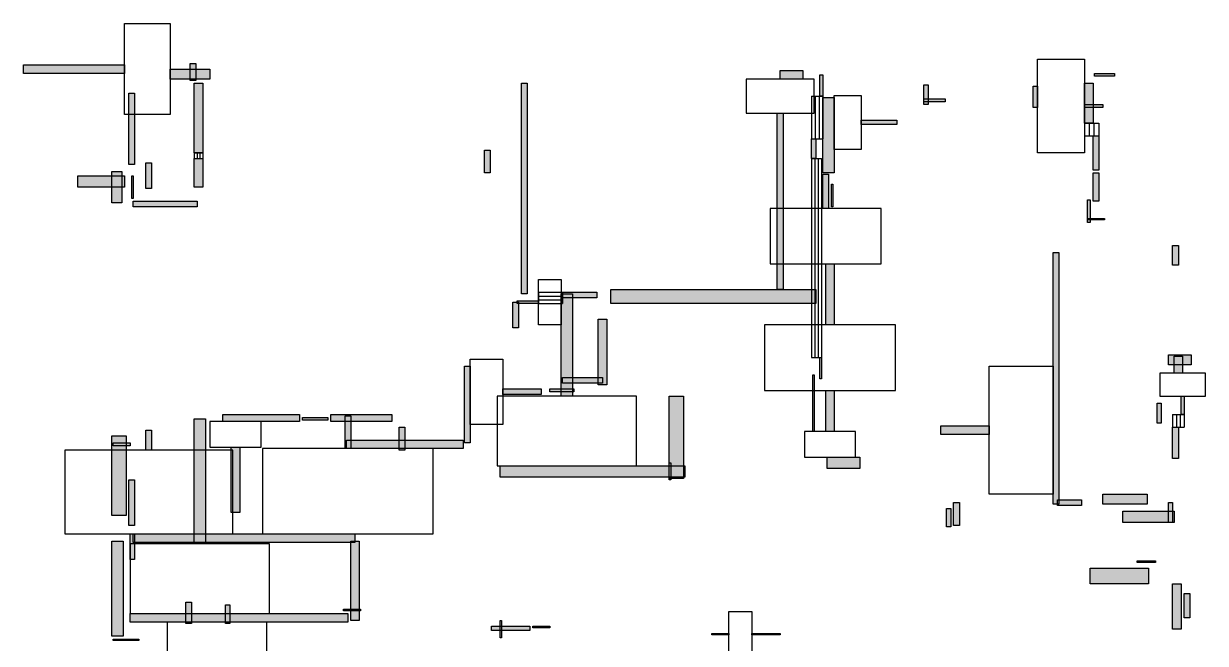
# Model space of a CAD drawing. Header units: centimetres. Extents: x 100 to 2254, y 26 to 2208.
# Drawn here: x 100 to 2178, y 1118 to 2208 of the extents above; entities that cross this region are included whole.
import ezdxf

# ---------------------------------------------------------------- set-up
doc = ezdxf.new("R2010")
doc.units = ezdxf.units.CM
for name, color, linetype in [('DOORZONE', 2, 'Continuous'), ('WALL', 7, 'Continuous'), ('WINDOW', 5, 'Continuous')]:
    doc.layers.add(name, color=color, linetype=linetype)

msp = doc.modelspace()

# ---------------------------------------------------------------- hatches: boundary and pattern name
at = {"layer": 'WALL'}
h = msp.add_hatch(color=256, dxfattribs=at)
h.dxf.hatch_style = 1
h.paths.add_polyline_path([(100, 2135), (277.5, 2135), (277.5, 2120), (100, 2120)])
h = msp.add_hatch(color=256, dxfattribs=at)
h.dxf.hatch_style = 1
h.paths.add_polyline_path([(357.5, 2127.5), (427.5, 2127.5), (427.5, 2110), (357.5, 2110)])
h = msp.add_hatch(color=256, dxfattribs=at)
h.dxf.hatch_style = 1
h.paths.add_polyline_path([(392.5, 2137.5), (402.5, 2137.5), (402.5, 2107.5), (392.5, 2107.5)])
h = msp.add_hatch(color=256, dxfattribs=at)
h.dxf.hatch_style = 1
h.paths.add_polyline_path([(1430, 2125), (1470, 2125), (1470, 2110), (1430, 2110)])
h = msp.add_hatch(color=256, dxfattribs=at)
h.dxf.hatch_style = 1
h.paths.add_polyline_path([(1982.5, 2120), (2017.5, 2120), (2017.5, 2115), (1982.5, 2115)])
h = msp.add_hatch(color=256, dxfattribs=at)
h.dxf.hatch_style = 1
h.paths.add_polyline_path([(400, 2102.5), (415, 2102.5), (415, 1980), (400, 1980)])
h = msp.add_hatch(color=256, dxfattribs=at)
h.dxf.hatch_style = 1
h.paths.add_polyline_path([(975, 2102.5), (985, 2102.5), (985, 1732.5), (975, 1732.5)])
h = msp.add_hatch(color=256, dxfattribs=at)
h.dxf.hatch_style = 1
h.paths.add_polyline_path([(1500, 2117.5), (1505, 2117.5), (1505, 2080), (1500, 2080)])
h = msp.add_hatch(color=256, dxfattribs=at)
h.dxf.hatch_style = 1
h.paths.add_polyline_path([(1682.5, 2100), (1690, 2100), (1690, 2065), (1682.5, 2065)])
h = msp.add_hatch(color=256, dxfattribs=at)
h.dxf.hatch_style = 1
h.paths.add_polyline_path([(1965, 2102.5), (1980, 2102.5), (1980, 2032.5), (1965, 2032.5)])
h = msp.add_hatch(color=256, dxfattribs=at)
h.dxf.hatch_style = 1
h.paths.add_polyline_path([(285, 2085), (295, 2085), (295, 1960), (285, 1960)])
h = msp.add_hatch(color=256, dxfattribs=at)
h.dxf.hatch_style = 1
h.paths.add_polyline_path([(1505, 2077.5), (1525, 2077.5), (1525, 1945), (1505, 1945)])
h = msp.add_hatch(color=256, dxfattribs=at)
h.dxf.hatch_style = 1
h.paths.add_polyline_path([(1875, 2097.5), (1882.5, 2097.5), (1882.5, 2060), (1875, 2060)])
h = msp.add_hatch(color=256, dxfattribs=at)
h.dxf.hatch_style = 1
h.paths.add_polyline_path([(1682.5, 2075), (1720, 2075), (1720, 2070), (1682.5, 2070)])
h = msp.add_hatch(color=256, dxfattribs=at)
h.dxf.hatch_style = 1
h.paths.add_polyline_path([(1965, 2065), (1997.5, 2065), (1997.5, 2060), (1965, 2060)])
h = msp.add_hatch(color=256, dxfattribs=at)
h.dxf.hatch_style = 1
h.paths.add_polyline_path([(1425, 2050), (1435, 2050), (1435, 1740), (1425, 1740)])
h = msp.add_hatch(color=256, dxfattribs=at)
h.dxf.hatch_style = 1
h.paths.add_polyline_path([(1572.5, 2037.5), (1635, 2037.5), (1635, 2030), (1572.5, 2030)])
h = msp.add_hatch(color=256, dxfattribs=at)
h.dxf.hatch_style = 1
h.paths.add_polyline_path([(1485, 2005), (1492.5, 2005), (1492.5, 1970), (1485, 1970)])
h = msp.add_hatch(color=256, dxfattribs=at)
h.dxf.hatch_style = 1
h.paths.add_polyline_path([(1980, 2010), (1990, 2010), (1990, 1950), (1980, 1950)])
h = msp.add_hatch(color=256, dxfattribs=at)
h.dxf.hatch_style = 1
h.paths.add_polyline_path([(910, 1985), (920, 1985), (920, 1945), (910, 1945)])
h = msp.add_hatch(color=256, dxfattribs=at)
h.dxf.hatch_style = 1
h.paths.add_polyline_path([(315, 1962.5), (325, 1962.5), (325, 1917.5), (315, 1917.5)])
h = msp.add_hatch(color=256, dxfattribs=at)
h.dxf.hatch_style = 1
h.paths.add_polyline_path([(400, 1970), (415, 1970), (415, 1920), (400, 1920)])
h = msp.add_hatch(color=256, dxfattribs=at)
h.dxf.hatch_style = 1
h.paths.add_polyline_path([(195, 1940), (277.5, 1940), (277.5, 1920), (195, 1920)])
h = msp.add_hatch(color=256, dxfattribs=at)
h.dxf.hatch_style = 1
h.paths.add_polyline_path([(255, 1947.5), (272.5, 1947.5), (272.5, 1892.5), (255, 1892.5)])
h = msp.add_hatch(color=256, dxfattribs=at)
h.dxf.hatch_style = 1
h.paths.add_polyline_path([(290, 1940), (292.5, 1940), (292.5, 1900), (290, 1900)])
h = msp.add_hatch(color=256, dxfattribs=at)
h.dxf.hatch_style = 1
h.paths.add_polyline_path([(1505, 1942.5), (1515, 1942.5), (1515, 1882.5), (1505, 1882.5)])
h = msp.add_hatch(color=256, dxfattribs=at)
h.dxf.hatch_style = 1
h.paths.add_polyline_path([(1980, 1945), (1990, 1945), (1990, 1895), (1980, 1895)])
h = msp.add_hatch(color=256, dxfattribs=at)
h.dxf.hatch_style = 1
h.paths.add_polyline_path([(1520, 1925), (1522.5, 1925), (1522.5, 1885), (1520, 1885)])
h = msp.add_hatch(color=256, dxfattribs=at)
h.dxf.hatch_style = 1
h.paths.add_polyline_path([(292.5, 1895), (405, 1895), (405, 1885), (292.5, 1885)])
h = msp.add_hatch(color=256, dxfattribs=at)
h.dxf.hatch_style = 1
h.paths.add_polyline_path([(1970, 1897.5), (1975, 1897.5), (1975, 1857.5), (1970, 1857.5)])
h = msp.add_hatch(color=256, dxfattribs=at)
h.dxf.hatch_style = 1
h.paths.add_polyline_path([(1970, 1865), (2000, 1865), (2000, 1862.5), (1970, 1862.5)])
h = msp.add_hatch(color=256, dxfattribs=at)
h.dxf.hatch_style = 1
h.paths.add_polyline_path([(2120, 1817.5), (2130, 1817.5), (2130, 1782.5), (2120, 1782.5)])
h = msp.add_hatch(color=256, dxfattribs=at)
h.dxf.hatch_style = 1
h.paths.add_polyline_path([(1910, 1805), (1920, 1805), (1920, 1362.5), (1910, 1362.5)])
h = msp.add_hatch(color=256, dxfattribs=at)
h.dxf.hatch_style = 1
h.paths.add_polyline_path([(1510, 1785), (1525, 1785), (1525, 1677.5), (1510, 1677.5)])
h = msp.add_hatch(color=256, dxfattribs=at)
h.dxf.hatch_style = 1
h.paths.add_polyline_path([(1045, 1732.5), (1065, 1732.5), (1065, 1552.5), (1045, 1552.5)])
h = msp.add_hatch(color=256, dxfattribs=at)
h.dxf.hatch_style = 1
h.paths.add_polyline_path([(1047.5, 1735), (1107.5, 1735), (1107.5, 1725), (1047.5, 1725)])
h = msp.add_hatch(color=256, dxfattribs=at)
h.dxf.hatch_style = 1
h.paths.add_polyline_path([(1132.5, 1740), (1492.5, 1740), (1492.5, 1715), (1132.5, 1715)])
h = msp.add_hatch(color=256, dxfattribs=at)
h.dxf.hatch_style = 1
h.paths.add_polyline_path([(960, 1717.5), (970, 1717.5), (970, 1672.5), (960, 1672.5)])
h = msp.add_hatch(color=256, dxfattribs=at)
h.dxf.hatch_style = 1
h.paths.add_polyline_path([(967.5, 1720), (1005, 1720), (1005, 1715), (967.5, 1715)])
h = msp.add_hatch(color=256, dxfattribs=at)
h.dxf.hatch_style = 1
h.paths.add_polyline_path([(1110, 1687.5), (1125, 1687.5), (1125, 1572.5), (1110, 1572.5)])
h = msp.add_hatch(color=256, dxfattribs=at)
h.dxf.hatch_style = 1
h.paths.add_polyline_path([(2112.5, 1625), (2152.5, 1625), (2152.5, 1607.5), (2112.5, 1607.5)])
h = msp.add_hatch(color=256, dxfattribs=at)
h.dxf.hatch_style = 1
h.paths.add_polyline_path([(2122.5, 1622.5), (2137.5, 1622.5), (2137.5, 1592.5), (2122.5, 1592.5)])
h = msp.add_hatch(color=256, dxfattribs=at)
h.dxf.hatch_style = 1
h.paths.add_polyline_path([(875, 1605), (885, 1605), (885, 1470), (875, 1470)])
h = msp.add_hatch(color=256, dxfattribs=at)
h.dxf.hatch_style = 1
h.paths.add_polyline_path([(1500, 1620), (1502.5, 1620), (1502.5, 1582.5), (1500, 1582.5)])
h = msp.add_hatch(color=256, dxfattribs=at)
h.dxf.hatch_style = 1
h.paths.add_polyline_path([(1047.5, 1585), (1117.5, 1585), (1117.5, 1575), (1047.5, 1575)])
h = msp.add_hatch(color=256, dxfattribs=at)
h.dxf.hatch_style = 1
h.paths.add_polyline_path([(1487.5, 1590), (1490, 1590), (1490, 1490), (1487.5, 1490)])
h = msp.add_hatch(color=256, dxfattribs=at)
h.dxf.hatch_style = 1
h.paths.add_polyline_path([(942.5, 1565), (1010, 1565), (1010, 1555), (942.5, 1555)])
h = msp.add_hatch(color=256, dxfattribs=at)
h.dxf.hatch_style = 1
h.paths.add_polyline_path([(1025, 1565), (1067.5, 1565), (1067.5, 1560), (1025, 1560)])
h = msp.add_hatch(color=256, dxfattribs=at)
h.dxf.hatch_style = 1
h.paths.add_polyline_path([(1510, 1562.5), (1525, 1562.5), (1525, 1490), (1510, 1490)])
h = msp.add_hatch(color=256, dxfattribs=at)
h.dxf.hatch_style = 1
h.paths.add_polyline_path([(1235, 1552.5), (1260, 1552.5), (1260, 1407.5), (1235, 1407.5)])
h = msp.add_hatch(color=256, dxfattribs=at)
h.dxf.hatch_style = 1
h.paths.add_polyline_path([(2092.5, 1540), (2100, 1540), (2100, 1505), (2092.5, 1505)])
h = msp.add_hatch(color=256, dxfattribs=at)
h.dxf.hatch_style = 1
h.paths.add_polyline_path([(2135, 1552.5), (2140, 1552.5), (2140, 1520), (2135, 1520)])
h = msp.add_hatch(color=256, dxfattribs=at)
h.dxf.hatch_style = 1
h.paths.add_polyline_path([(450, 1520), (585, 1520), (585, 1507.5), (450, 1507.5)])
h = msp.add_hatch(color=256, dxfattribs=at)
h.dxf.hatch_style = 1
h.paths.add_polyline_path([(640, 1520), (747.5, 1520), (747.5, 1507.5), (640, 1507.5)])
h = msp.add_hatch(color=256, dxfattribs=at)
h.dxf.hatch_style = 1
h.paths.add_polyline_path([(665, 1517.5), (675, 1517.5), (675, 1460), (665, 1460)])
h = msp.add_hatch(color=256, dxfattribs=at)
h.dxf.hatch_style = 1
h.paths.add_polyline_path([(400, 1512.5), (420, 1512.5), (420, 1292.5), (400, 1292.5)])
h = msp.add_hatch(color=256, dxfattribs=at)
h.dxf.hatch_style = 1
h.paths.add_polyline_path([(590, 1515), (635, 1515), (635, 1510), (590, 1510)])
h = msp.add_hatch(color=256, dxfattribs=at)
h.dxf.hatch_style = 1
h.paths.add_polyline_path([(760, 1497.5), (770, 1497.5), (770, 1457.5), (760, 1457.5)])
h = msp.add_hatch(color=256, dxfattribs=at)
h.dxf.hatch_style = 1
h.paths.add_polyline_path([(1712.5, 1500), (1797.5, 1500), (1797.5, 1485), (1712.5, 1485)])
h = msp.add_hatch(color=256, dxfattribs=at)
h.dxf.hatch_style = 1
h.paths.add_polyline_path([(2120, 1497.5), (2130, 1497.5), (2130, 1442.5), (2120, 1442.5)])
h = msp.add_hatch(color=256, dxfattribs=at)
h.dxf.hatch_style = 1
h.paths.add_polyline_path([(255, 1482.5), (280, 1482.5), (280, 1342.5), (255, 1342.5)])
h = msp.add_hatch(color=256, dxfattribs=at)
h.dxf.hatch_style = 1
h.paths.add_polyline_path([(315, 1492.5), (325, 1492.5), (325, 1457.5), (315, 1457.5)])
h = msp.add_hatch(color=256, dxfattribs=at)
h.dxf.hatch_style = 1
h.paths.add_polyline_path([(257.5, 1470), (287.5, 1470), (287.5, 1465), (257.5, 1465)])
h = msp.add_hatch(color=256, dxfattribs=at)
h.dxf.hatch_style = 1
h.paths.add_polyline_path([(465, 1462.5), (480, 1462.5), (480, 1347.5), (465, 1347.5)])
h = msp.add_hatch(color=256, dxfattribs=at)
h.dxf.hatch_style = 1
h.paths.add_polyline_path([(667.5, 1475), (872.5, 1475), (872.5, 1460), (667.5, 1460)])
h = msp.add_hatch(color=256, dxfattribs=at)
h.dxf.hatch_style = 1
h.paths.add_polyline_path([(1235, 1435), (1237.5, 1435), (1237.5, 1405), (1235, 1405)])
h = msp.add_hatch(color=256, dxfattribs=at)
h.dxf.hatch_style = 1
h.paths.add_polyline_path([(1512.5, 1445), (1570, 1445), (1570, 1425), (1512.5, 1425)])
h = msp.add_hatch(color=256, dxfattribs=at)
h.dxf.hatch_style = 1
h.paths.add_polyline_path([(937.5, 1430), (1262.5, 1430), (1262.5, 1410), (937.5, 1410)])
h = msp.add_hatch(color=256, dxfattribs=at)
h.dxf.hatch_style = 1
h.paths.add_polyline_path([(285, 1405), (295, 1405), (295, 1325), (285, 1325)])
h = msp.add_hatch(color=256, dxfattribs=at)
h.dxf.hatch_style = 1
h.paths.add_polyline_path([(1997.5, 1380), (2075, 1380), (2075, 1362.5), (1997.5, 1362.5)])
h = msp.add_hatch(color=256, dxfattribs=at)
h.dxf.hatch_style = 1
h.paths.add_polyline_path([(1722.5, 1355), (1730, 1355), (1730, 1322.5), (1722.5, 1322.5)])
h = msp.add_hatch(color=256, dxfattribs=at)
h.dxf.hatch_style = 1
h.paths.add_polyline_path([(1735, 1365), (1745, 1365), (1745, 1325), (1735, 1325)])
h = msp.add_hatch(color=256, dxfattribs=at)
h.dxf.hatch_style = 1
h.paths.add_polyline_path([(1917.5, 1370), (1960, 1370), (1960, 1360), (1917.5, 1360)])
h = msp.add_hatch(color=256, dxfattribs=at)
h.dxf.hatch_style = 1
h.paths.add_polyline_path([(2112.5, 1365), (2120, 1365), (2120, 1330), (2112.5, 1330)])
h = msp.add_hatch(color=256, dxfattribs=at)
h.dxf.hatch_style = 1
h.paths.add_polyline_path([(2032.5, 1350), (2122.5, 1350), (2122.5, 1330), (2032.5, 1330)])
h = msp.add_hatch(color=256, dxfattribs=at)
h.dxf.hatch_style = 1
h.paths.add_polyline_path([(287.5, 1310), (295, 1310), (295, 1265), (287.5, 1265)])
h = msp.add_hatch(color=256, dxfattribs=at)
h.dxf.hatch_style = 1
h.paths.add_polyline_path([(292.5, 1310), (682.5, 1310), (682.5, 1295), (292.5, 1295)])
h = msp.add_hatch(color=256, dxfattribs=at)
h.dxf.hatch_style = 1
h.paths.add_polyline_path([(255, 1297.5), (275, 1297.5), (275, 1130), (255, 1130)])
h = msp.add_hatch(color=256, dxfattribs=at)
h.dxf.hatch_style = 1
h.paths.add_polyline_path([(675, 1297.5), (690, 1297.5), (690, 1157.5), (675, 1157.5)])
h = msp.add_hatch(color=256, dxfattribs=at)
h.dxf.hatch_style = 1
h.paths.add_polyline_path([(1975, 1250), (2077.5, 1250), (2077.5, 1222.5), (1975, 1222.5)])
h = msp.add_hatch(color=256, dxfattribs=at)
h.dxf.hatch_style = 1
h.paths.add_polyline_path([(2057.5, 1262.5), (2090, 1262.5), (2090, 1260), (2057.5, 1260)])
h = msp.add_hatch(color=256, dxfattribs=at)
h.dxf.hatch_style = 1
h.paths.add_polyline_path([(2120, 1222.5), (2135, 1222.5), (2135, 1142.5), (2120, 1142.5)])
h = msp.add_hatch(color=256, dxfattribs=at)
h.dxf.hatch_style = 1
h.paths.add_polyline_path([(2140, 1205), (2150, 1205), (2150, 1162.5), (2140, 1162.5)])
h = msp.add_hatch(color=256, dxfattribs=at)
h.dxf.hatch_style = 1
h.paths.add_polyline_path([(385, 1190), (395, 1190), (395, 1152.5), (385, 1152.5)])
h = msp.add_hatch(color=256, dxfattribs=at)
h.dxf.hatch_style = 1
h.paths.add_polyline_path([(455, 1185), (462.5, 1185), (462.5, 1152.5), (455, 1152.5)])
h = msp.add_hatch(color=256, dxfattribs=at)
h.dxf.hatch_style = 1
h.paths.add_polyline_path([(287.5, 1170), (670, 1170), (670, 1155), (287.5, 1155)])
h = msp.add_hatch(color=256, dxfattribs=at)
h.dxf.hatch_style = 1
h.paths.add_polyline_path([(662.5, 1177.5), (692.5, 1177.5), (692.5, 1175), (662.5, 1175)])
h = msp.add_hatch(color=256, dxfattribs=at)
h.dxf.hatch_style = 1
h.paths.add_polyline_path([(922.5, 1147.5), (990, 1147.5), (990, 1140), (922.5, 1140)])
h = msp.add_hatch(color=256, dxfattribs=at)
h.dxf.hatch_style = 1
h.paths.add_polyline_path([(937.5, 1157.5), (940, 1157.5), (940, 1127.5), (937.5, 1127.5)])
h = msp.add_hatch(color=256, dxfattribs=at)
h.dxf.hatch_style = 1
h.paths.add_polyline_path([(995, 1147.5), (1025, 1147.5), (1025, 1145), (995, 1145)])
h = msp.add_hatch(color=256, dxfattribs=at)
h.dxf.hatch_style = 1
h.paths.add_polyline_path([(257.5, 1125), (302.5, 1125), (302.5, 1122.5), (257.5, 1122.5)])
h = msp.add_hatch(color=256, dxfattribs=at)
h.dxf.hatch_style = 1
h.paths.add_polyline_path([(1310, 1135), (1340, 1135), (1340, 1132.5), (1310, 1132.5)])
h = msp.add_hatch(color=256, dxfattribs=at)
h.dxf.hatch_style = 1
h.paths.add_polyline_path([(1380, 1135), (1430, 1135), (1430, 1132.5), (1380, 1132.5)])

# ---------------------------------------------------------------- linework, layer by layer
at = {"layer": 'DOORZONE'}
for points in [[(277.5, 2207.5), (357.5, 2207.5), (357.5, 2047.5), (277.5, 2047.5)], [(1882.5, 2145), (1965, 2145), (1965, 1980), (1882.5, 1980)], [(1370, 2110), (1370, 2050), (1490, 2050), (1490, 2110)], [(1525, 2081.2), (1572.5, 2081.2), (1572.5, 1986.2), (1525, 1986.2)], [(1412.5, 1882.5), (1412.5, 1785), (1607.5, 1785), (1607.5, 1882.5)], [(1005, 1757.5), (1045, 1757.5), (1045, 1677.5), (1005, 1677.5)], [(1402.5, 1677.5), (1402.5, 1562.5), (1632.5, 1562.5), (1632.5, 1677.5)], [(885, 1617.5), (942.5, 1617.5), (942.5, 1502.5), (885, 1502.5)], [(1797.5, 1605), (1910, 1605), (1910, 1380), (1797.5, 1380)], [(2097.5, 1592.5), (2097.5, 1552.5), (2177.5, 1552.5), (2177.5, 1592.5)], [(932.5, 1552.5), (932.5, 1430), (1177.5, 1430), (1177.5, 1552.5)], [(427.5, 1507.5), (427.5, 1462.5), (517.5, 1462.5), (517.5, 1507.5)], [(1472.5, 1490), (1472.5, 1445), (1562.5, 1445), (1562.5, 1490)], [(172.5, 1457.5), (172.5, 1310), (467.5, 1310), (467.5, 1457.5)], [(520, 1460), (520, 1310), (820, 1310), (820, 1460)], [(287.5, 1292.5), (287.5, 1170), (532.5, 1170), (532.5, 1292.5)], [(1340, 1173.8), (1380, 1173.8), (1380, 1093.8), (1340, 1093.8)], [(352.5, 1155), (352.5, 1067.5), (527.5, 1067.5), (527.5, 1155)]]:
    msp.add_lwpolyline(points, close=True, dxfattribs=at)
at = {"layer": 'WALL'}
for points in [[(100, 2135), (277.5, 2135), (277.5, 2120), (100, 2120)], [(357.5, 2127.5), (427.5, 2127.5), (427.5, 2110), (357.5, 2110)], [(392.5, 2137.5), (402.5, 2137.5), (402.5, 2107.5), (392.5, 2107.5)], [(1430, 2125), (1470, 2125), (1470, 2110), (1430, 2110)], [(1982.5, 2120), (2017.5, 2120), (2017.5, 2115), (1982.5, 2115)], [(400, 2102.5), (415, 2102.5), (415, 1980), (400, 1980)], [(975, 2102.5), (985, 2102.5), (985, 1732.5), (975, 1732.5)], [(1500, 2117.5), (1505, 2117.5), (1505, 2080), (1500, 2080)], [(1682.5, 2100), (1690, 2100), (1690, 2065), (1682.5, 2065)], [(1965, 2102.5), (1980, 2102.5), (1980, 2032.5), (1965, 2032.5)], [(285, 2085), (295, 2085), (295, 1960), (285, 1960)], [(1505, 2077.5), (1525, 2077.5), (1525, 1945), (1505, 1945)], [(1875, 2097.5), (1882.5, 2097.5), (1882.5, 2060), (1875, 2060)], [(1682.5, 2075), (1720, 2075), (1720, 2070), (1682.5, 2070)], [(1965, 2065), (1997.5, 2065), (1997.5, 2060), (1965, 2060)], [(1425, 2050), (1435, 2050), (1435, 1740), (1425, 1740)], [(1572.5, 2037.5), (1635, 2037.5), (1635, 2030), (1572.5, 2030)], [(1485, 2005), (1492.5, 2005), (1492.5, 1970), (1485, 1970)], [(1980, 2010), (1990, 2010), (1990, 1950), (1980, 1950)], [(910, 1985), (920, 1985), (920, 1945), (910, 1945)], [(315, 1962.5), (325, 1962.5), (325, 1917.5), (315, 1917.5)], [(400, 1970), (415, 1970), (415, 1920), (400, 1920)], [(195, 1940), (277.5, 1940), (277.5, 1920), (195, 1920)], [(255, 1947.5), (272.5, 1947.5), (272.5, 1892.5), (255, 1892.5)], [(290, 1940), (292.5, 1940), (292.5, 1900), (290, 1900)], [(1505, 1942.5), (1515, 1942.5), (1515, 1882.5), (1505, 1882.5)], [(1980, 1945), (1990, 1945), (1990, 1895), (1980, 1895)], [(1520, 1925), (1522.5, 1925), (1522.5, 1885), (1520, 1885)], [(292.5, 1895), (405, 1895), (405, 1885), (292.5, 1885)], [(1970, 1897.5), (1975, 1897.5), (1975, 1857.5), (1970, 1857.5)], [(1970, 1865), (2000, 1865), (2000, 1862.5), (1970, 1862.5)], [(2120, 1817.5), (2130, 1817.5), (2130, 1782.5), (2120, 1782.5)], [(1910, 1805), (1920, 1805), (1920, 1362.5), (1910, 1362.5)], [(1510, 1785), (1525, 1785), (1525, 1677.5), (1510, 1677.5)], [(1045, 1732.5), (1065, 1732.5), (1065, 1552.5), (1045, 1552.5)], [(1047.5, 1735), (1107.5, 1735), (1107.5, 1725), (1047.5, 1725)], [(1132.5, 1740), (1492.5, 1740), (1492.5, 1715), (1132.5, 1715)], [(960, 1717.5), (970, 1717.5), (970, 1672.5), (960, 1672.5)], [(967.5, 1720), (1005, 1720), (1005, 1715), (967.5, 1715)], [(1110, 1687.5), (1125, 1687.5), (1125, 1572.5), (1110, 1572.5)], [(2112.5, 1625), (2152.5, 1625), (2152.5, 1607.5), (2112.5, 1607.5)], [(2122.5, 1622.5), (2137.5, 1622.5), (2137.5, 1592.5), (2122.5, 1592.5)], [(875, 1605), (885, 1605), (885, 1470), (875, 1470)], [(1500, 1620), (1502.5, 1620), (1502.5, 1582.5), (1500, 1582.5)], [(1047.5, 1585), (1117.5, 1585), (1117.5, 1575), (1047.5, 1575)], [(1487.5, 1590), (1490, 1590), (1490, 1490), (1487.5, 1490)], [(942.5, 1565), (1010, 1565), (1010, 1555), (942.5, 1555)], [(1025, 1565), (1067.5, 1565), (1067.5, 1560), (1025, 1560)], [(1510, 1562.5), (1525, 1562.5), (1525, 1490), (1510, 1490)], [(1235, 1552.5), (1260, 1552.5), (1260, 1407.5), (1235, 1407.5)], [(2092.5, 1540), (2100, 1540), (2100, 1505), (2092.5, 1505)], [(2135, 1552.5), (2140, 1552.5), (2140, 1520), (2135, 1520)], [(450, 1520), (585, 1520), (585, 1507.5), (450, 1507.5)], [(640, 1520), (747.5, 1520), (747.5, 1507.5), (640, 1507.5)], [(665, 1517.5), (675, 1517.5), (675, 1460), (665, 1460)], [(400, 1512.5), (420, 1512.5), (420, 1292.5), (400, 1292.5)], [(590, 1515), (635, 1515), (635, 1510), (590, 1510)], [(760, 1497.5), (770, 1497.5), (770, 1457.5), (760, 1457.5)], [(1712.5, 1500), (1797.5, 1500), (1797.5, 1485), (1712.5, 1485)], [(2120, 1497.5), (2130, 1497.5), (2130, 1442.5), (2120, 1442.5)], [(255, 1482.5), (280, 1482.5), (280, 1342.5), (255, 1342.5)], [(315, 1492.5), (325, 1492.5), (325, 1457.5), (315, 1457.5)], [(257.5, 1470), (287.5, 1470), (287.5, 1465), (257.5, 1465)], [(465, 1462.5), (480, 1462.5), (480, 1347.5), (465, 1347.5)], [(667.5, 1475), (872.5, 1475), (872.5, 1460), (667.5, 1460)], [(1235, 1435), (1237.5, 1435), (1237.5, 1405), (1235, 1405)], [(1512.5, 1445), (1570, 1445), (1570, 1425), (1512.5, 1425)], [(937.5, 1430), (1262.5, 1430), (1262.5, 1410), (937.5, 1410)], [(285, 1405), (295, 1405), (295, 1325), (285, 1325)], [(1997.5, 1380), (2075, 1380), (2075, 1362.5), (1997.5, 1362.5)], [(1722.5, 1355), (1730, 1355), (1730, 1322.5), (1722.5, 1322.5)], [(1735, 1365), (1745, 1365), (1745, 1325), (1735, 1325)], [(1917.5, 1370), (1960, 1370), (1960, 1360), (1917.5, 1360)], [(2112.5, 1365), (2120, 1365), (2120, 1330), (2112.5, 1330)], [(2032.5, 1350), (2122.5, 1350), (2122.5, 1330), (2032.5, 1330)], [(287.5, 1310), (295, 1310), (295, 1265), (287.5, 1265)], [(292.5, 1310), (682.5, 1310), (682.5, 1295), (292.5, 1295)], [(255, 1297.5), (275, 1297.5), (275, 1130), (255, 1130)], [(675, 1297.5), (690, 1297.5), (690, 1157.5), (675, 1157.5)], [(1975, 1250), (2077.5, 1250), (2077.5, 1222.5), (1975, 1222.5)], [(2057.5, 1262.5), (2090, 1262.5), (2090, 1260), (2057.5, 1260)], [(2120, 1222.5), (2135, 1222.5), (2135, 1142.5), (2120, 1142.5)], [(2140, 1205), (2150, 1205), (2150, 1162.5), (2140, 1162.5)], [(385, 1190), (395, 1190), (395, 1152.5), (385, 1152.5)], [(455, 1185), (462.5, 1185), (462.5, 1152.5), (455, 1152.5)], [(287.5, 1170), (670, 1170), (670, 1155), (287.5, 1155)], [(662.5, 1177.5), (692.5, 1177.5), (692.5, 1175), (662.5, 1175)], [(922.5, 1147.5), (990, 1147.5), (990, 1140), (922.5, 1140)], [(937.5, 1157.5), (940, 1157.5), (940, 1127.5), (937.5, 1127.5)], [(995, 1147.5), (1025, 1147.5), (1025, 1145), (995, 1145)], [(257.5, 1125), (302.5, 1125), (302.5, 1122.5), (257.5, 1122.5)], [(1310, 1135), (1340, 1135), (1340, 1132.5), (1310, 1132.5)], [(1380, 1135), (1430, 1135), (1430, 1132.5), (1380, 1132.5)]]:
    msp.add_lwpolyline(points, close=True, dxfattribs=at)
at = {"layer": 'WINDOW'}
for p, q in [((1485, 2080), (1485, 2005)), ((1485, 2080), (1505, 2080)), ((1491.7, 2080), (1491.7, 2005)), ((1498.3, 2080), (1498.3, 2005)), ((1505, 2080), (1505, 2005)), ((1965, 2032.5), (1965, 2010)), ((1965, 2032.5), (1990, 2032.5)), ((1973.3, 2032.5), (1973.3, 2010)), ((1981.7, 2032.5), (1981.7, 2010)), ((1990, 2032.5), (1990, 2010)), ((1485, 2005), (1505, 2005)), ((1965, 2010), (1990, 2010)), ((400, 1980), (400, 1970)), ((400, 1980), (415, 1980)), ((405, 1980), (405, 1970)), ((410, 1980), (410, 1970)), ((415, 1980), (415, 1970)), ((400, 1970), (415, 1970)), ((1485, 1970), (1485, 1620)), ((1485, 1970), (1502.5, 1970)), ((1490.8, 1970), (1490.8, 1620)), ((1496.7, 1970), (1496.7, 1620)), ((1502.5, 1970), (1502.5, 1620)), ((1005, 1735), (1047.5, 1735)), ((1005, 1735), (1005, 1715)), ((1005, 1728.3), (1047.5, 1728.3)), ((1047.5, 1735), (1047.5, 1715)), ((1005, 1721.7), (1047.5, 1721.7)), ((1005, 1715), (1047.5, 1715)), ((1485, 1620), (1502.5, 1620)), ((2120, 1520), (2120, 1497.5)), ((2120, 1520), (2140, 1520)), ((2126.7, 1520), (2126.7, 1497.5)), ((2133.3, 1520), (2133.3, 1497.5)), ((2140, 1520), (2140, 1497.5)), ((2120, 1497.5), (2140, 1497.5))]:
    msp.add_line(p, q, dxfattribs=at)

doc.saveas('drawing.dxf')
